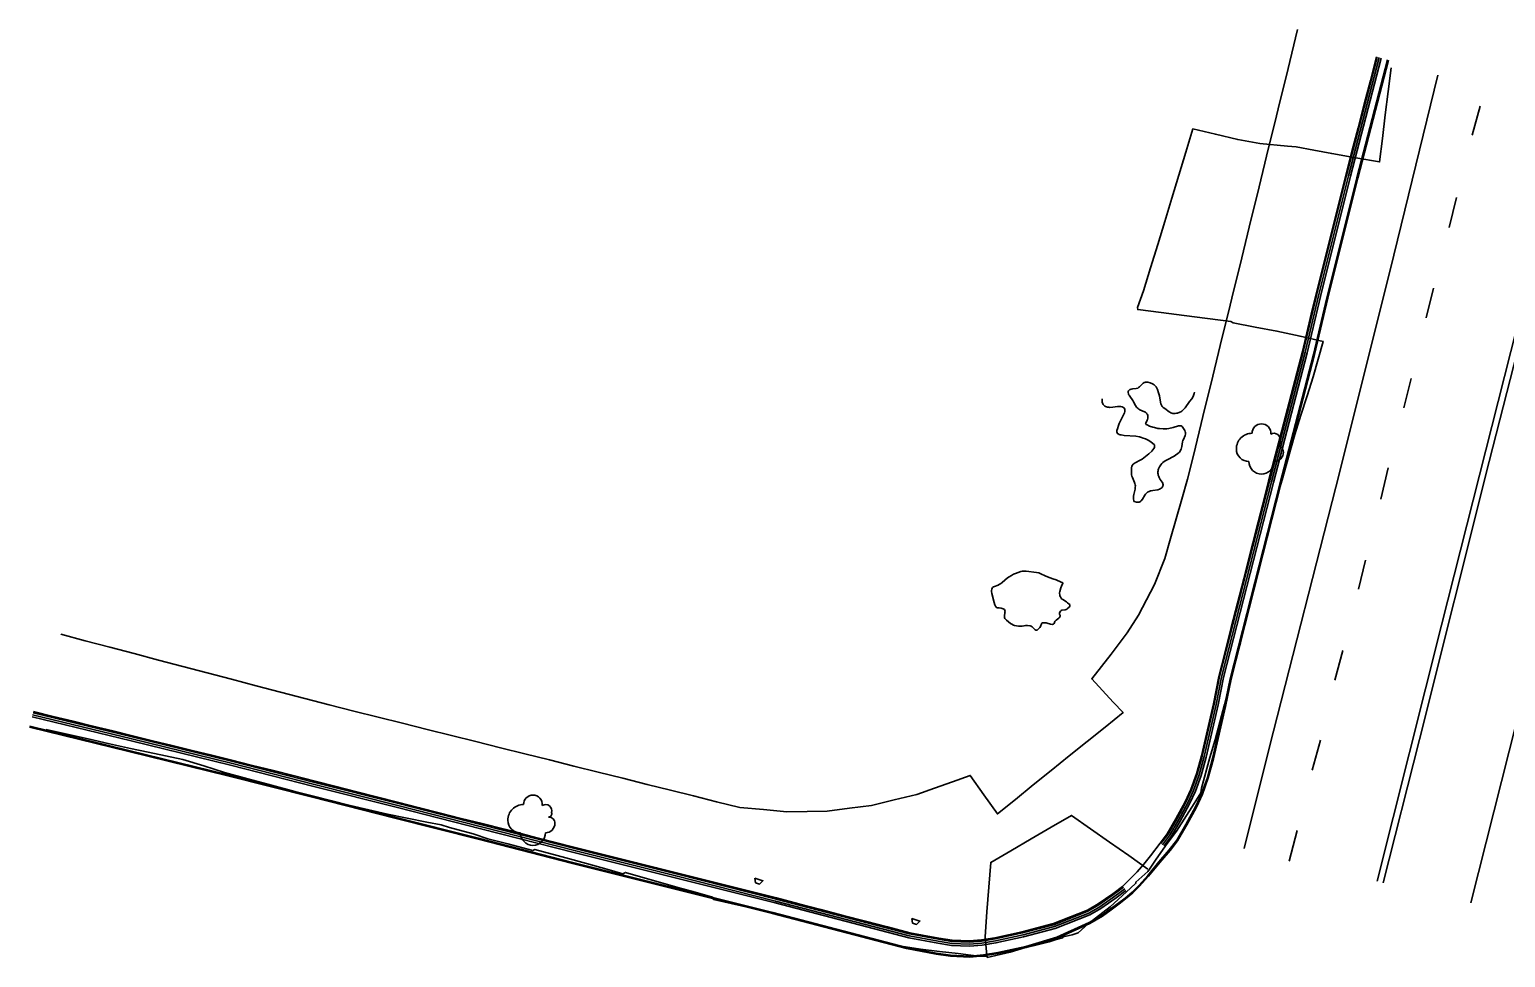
# Model space of a CAD drawing. Header units: metres. Extents: x 585772 to 587013, y 4140825 to 4141582.
# Drawn here: x 586915.7 to 586973.5, y 4141257.1 to 4141293.5 of the extents above; entities that cross this region are included whole.
import ezdxf

# ---------------------------------------------------------------- set-up
doc = ezdxf.new("R2010")
doc.units = ezdxf.units.M
doc.header["$MEASUREMENT"] = 0
for name, color, linetype, lineweight in [('BACK_OF_CURB', 5, 'Continuous', 30), ('BOTTOM_OF_CURB', 3, 'Continuous', 30), ('FOOT_PATH', 2, 'Continuous', 30), ('GUTTER', 30, 'Continuous', 30), ('PAINT_STRIPE', 4, 'Continuous', 30), ('SHRUB', 14, 'Continuous', 30), ('SIGN_BOARD', 2, 'Continuous', 30), ('TOP_OF_CURB', 1, 'Continuous', 30)]:
    doc.layers.add(name, color=color, linetype=linetype, lineweight=lineweight)
for name, color, linetype, lineweight, true_color in [('FENCE', 201, 'Continuous', 30, 0xe39cff), ('PAVED_ROAD', 140, 'Continuous', 30, 0x38a9ff), ('SHRUBLINE', 71, 'Continuous', 30, 0xc6ff6b)]:
    doc.layers.add(name, color=color, linetype=linetype, lineweight=lineweight, true_color=true_color)

# ---------------------------------------------------------------- blocks, each defined once
blk = doc.blocks.new('SYM231')
at = {"layer": 'SHRUB'}
for centre, radius, start, end in [((-3.391965, -0.296476), 6.151558, 89.999957, 180.000043), ((0.298974, 5.855085), 3.690935, 89.999957, 180.000043), ((0.29898, 5.855085), 3.690935, 354.734283, 90.000043), ((5.220229, 3.394459), 2.460623, 342.885514, 120.419776), ((6.45054, 2.164144), 1.230312, 269.999957, 24.295265), ((6.450541, -1.526791), 2.460623, 359.999957, 90.000043), ((-4.622277, -0.296484), 4.921246, 179.999957, 270.000043), ((0.298973, -5.217734), 4.921246, 179.999957, 270.000043), ((0.298981, -5.217734), 4.921246, 269.999957, 0.000043), ((5.22023, -1.526796), 3.690935, 269.999957, 0.000043)]:
    blk.add_arc(centre, radius, start, end, dxfattribs=at)
blk = doc.blocks.new('SYM006')
at = {"layer": 'SHRUB', "xscale": 0.5, "yscale": 0.5, "zscale": 0.5}
blk.add_blockref('SYM231', (0, 0), dxfattribs=at)
blk = doc.blocks.new('SYM207')
at = {"layer": 'SIGN_BOARD'}
blk.add_3dface([(-1.322683, 1.213682), (-1.067804, -0.602562), (0.487143, -1.125157), (1.787212, 0.168493)], dxfattribs=at)
blk = doc.blocks.new('SYM008')
at = {"layer": 'SIGN_BOARD', "xscale": 0.5, "yscale": 0.5, "zscale": 0.5}
blk.add_blockref('SYM207', (0, 0), dxfattribs=at)

msp = doc.modelspace()

# ---------------------------------------------------------------- linework, layer by layer
at = {"layer": 'BACK_OF_CURB'}
for points in [[(586968.521894, 4141292.416542, -21.087), (586967.312217, 4141287.785448, -21.117), (586966.136547, 4141283.073576, -21.151), (586965.617545, 4141280.8628, -21.179), (586964.291345, 4141275.783955, -21.153), (586962.341229, 4141268.134715, -21.111), (586962.125172, 4141267.057987, -21.101), (586961.656247, 4141265.019041, -21.084), (586961.461299, 4141264.308554, -21.084), (586961.239931, 4141263.699522, -21.087), (586961.019076, 4141263.216186, -21.091), (586960.655935, 4141262.545473, -21.123), (586960.309586, 4141261.949487, -21.157), (586960.033681, 4141261.590651, -21.18)], [(586915.824414, 4141266.714876, -21.187), (586919.713568, 4141265.765534, -21.205), (586923.603437, 4141264.816018, -21.261), (586926.875391, 4141263.98531, -21.241), (586930.146631, 4141263.154784, -21.288), (586933.417969, 4141262.324232, -21.289), (586937.119943, 4141261.379358, -21.326), (586941.037001, 4141260.396569, -21.336), (586944.955149, 4141259.413507, -21.301), (586950.186093, 4141258.045468, -21.226), (586951.32211, 4141257.835163, -21.204), (586951.846987, 4141257.752251, -21.177), (586952.533116, 4141257.724793, -21.167), (586953.011286, 4141257.765798, -21.163), (586953.537055, 4141257.848851, -21.154), (586954.615807, 4141258.087123, -21.159), (586955.845144, 4141258.40857, -21.112), (586957.179581, 4141258.937021, -21.121), (586957.601245, 4141259.181967, -21.14), (586958.185782, 4141259.585755, -21.144), (586958.570661, 4141259.877863, -21.184489), (586958.571791, 4141259.879558, -21.143027)]]:
    msp.add_polyline3d(points, dxfattribs=at)
at = {"layer": 'BOTTOM_OF_CURB'}
for points in [[(586968.6767, 4141292.376106, -21.219), (586967.467245, 4141287.745861, -21.255), (586966.292058, 4141283.035923, -21.287), (586965.772856, 4141280.824299, -21.257), (586964.446271, 4141275.74398, -21.277), (586962.49729, 4141268.099189, -21.252), (586962.281603, 4141267.02431, -21.227), (586961.811428, 4141264.979924, -21.233), (586961.613884, 4141264.259978, -21.212), (586961.388119, 4141263.638848, -21.212), (586961.162354, 4141263.144767, -21.215), (586960.795486, 4141262.46717, -21.226), (586960.442728, 4141261.860156, -21.231), (586960.160522, 4141261.493125, -21.235)], [(586915.786472, 4141266.559439, -21.287), (586919.675626, 4141265.610098, -21.305), (586923.564779, 4141264.660757, -21.361), (586926.836019, 4141263.83023, -21.341), (586930.107258, 4141262.999704, -21.388), (586933.378498, 4141262.169177, -21.389), (586937.080689, 4141261.224247, -21.426), (586940.998063, 4141260.241379, -21.436), (586944.915437, 4141259.258511, -21.401), (586950.151243, 4141257.889201, -21.326), (586951.29506, 4141257.677452, -21.304), (586951.831252, 4141257.592752, -21.277), (586952.536767, 4141257.564519, -21.267), (586953.030628, 4141257.606869, -21.263), (586953.56682, 4141257.691569, -21.254), (586954.653313, 4141257.931551, -21.259), (586955.89502, 4141258.256233, -21.212), (586957.24961, 4141258.792663, -21.221), (586957.687029, 4141259.046762, -21.24), (586958.279662, 4141259.456143, -21.244), (586958.669363, 4141259.75191, -21.243048)]]:
    msp.add_polyline3d(points, dxfattribs=at)
at = {"layer": 'FENCE'}
for points in [[(586969.058531, 4141291.990637, -21.199), (586968.94703, 4141291.070372, -21.199921), (586968.835529, 4141290.150107, -21.204796), (586968.724028, 4141289.229841, -21.214), (586968.612527, 4141288.309576, -21.221), (586967.674602, 4141288.47233, -21.185), (586966.736677, 4141288.635084, -21.141742), (586966.036236, 4141288.768777, -21.112749), (586965.335796, 4141288.902471, -21.085), (586965.003433, 4141288.928115, -21.073751), (586963.920515, 4141289.024928, -21.036776), (586963.050725, 4141289.181384, -21.011929), (586962.172871, 4141289.391144, -20.9885), (586961.295016, 4141289.600905, -20.973237), (586961.018194, 4141288.694432, -20.958), (586960.741373, 4141287.787959, -20.937), (586960.464551, 4141286.881486, -20.68), (586960.187729, 4141285.975012, -20.646), (586959.910908, 4141285.068539, -20.703), (586959.634086, 4141284.162066, -20.738599), (586959.357264, 4141283.255593, -20.772623), (586959.122907, 4141282.59437, -20.794), (586959.130806, 4141282.520608, -20.796), (586960.042035, 4141282.403861, -20.873725), (586960.953263, 4141282.287114, -20.950756), (586961.864491, 4141282.170367, -21.024064), (586962.77572, 4141282.053621, -21.093695), (586962.867507, 4141281.996512, -21.099151), (586963.726928, 4141281.835157, -21.1315), (586964.58635, 4141281.673803, -21.166031), (586965.493849, 4141281.471595, -21.206819), (586966.401348, 4141281.269388, -21.252), (586966.205748, 4141280.579207, -21.28), (586966.010148, 4141279.889026, -21.28), (586965.769944, 4141279.135506, -21.284), (586965.529739, 4141278.381986, -21.23), (586965.289535, 4141277.628465, -21.212721), (586965.050695, 4141276.785542, -21.197682), (586964.811854, 4141275.942618, -21.184329), (586964.573013, 4141275.099694, -21.174812), (586964.371383, 4141274.282291, -21.166328), (586964.100751, 4141273.24876, -21.16), (586963.887395, 4141272.433406, -21.154), (586963.674038, 4141271.618052, -21.1475), (586963.460682, 4141270.802699, -21.144), (586963.469342, 4141270.724021, -21.144), (586963.15398, 4141269.462723, -21.144391), (586962.94157, 4141268.65406, -21.140739), (586962.737266, 4141267.848995, -21.133), (586962.532962, 4141267.04393, -21.126), (586962.345895, 4141266.346397, -21.121), (586962.158828, 4141265.648863, -21.12), (586961.961819, 4141264.96799, -21.119), (586961.628151, 4141263.759949, -21.124), (586961.599467, 4141263.580413, -21.124), (586961.335509, 4141263.160115, -21.125), (586960.642875, 4141262.073819, -21.127891), (586960.28282, 4141261.596396, -21.132), (586959.858386, 4141260.98087, -21.141), (586959.588399, 4141260.585179, -21.148), (586959.524111, 4141260.486947, -21.15), (586959.05029, 4141260.075112, -21.158), (586959.058307, 4141260.035025, -21.157), (586958.844641, 4141259.834894, -21.156), (586958.054953, 4141259.112986, -21.157), (586957.184293, 4141258.443813, -21.162), (586956.791887, 4141258.087045, -21.168), (586956.553714, 4141258.009628, -21.173), (586956.20516, 4141257.927855, -21.182), (586956.18087, 4141257.894737, -21.181), (586955.934958, 4141257.822481, -21.184), (586955.652826, 4141257.741622, -21.187049), (586955.031751, 4141257.58565, -21.198), (586954.731144, 4141257.508387, -21.203), (586954.125406, 4141257.329816, -21.219252), (586953.229448, 4141257.122736, -21.246), (586953.221925, 4141257.178434, -21.243377), (586952.887152, 4141257.180152, -21.23774), (586952.09471, 4141257.279303, -21.23251), (586951.352326, 4141257.363179, -21.230752), (586950.609942, 4141257.447055, -21.229575), (586949.681539, 4141257.590063, -21.232), (586949.531069, 4141257.638235, -21.234), (586948.285949, 4141257.963836, -21.246413), (586947.357028, 4141258.205233, -21.251603), (586946.428108, 4141258.446629, -21.257983), (586945.499188, 4141258.688026, -21.267434), (586944.570267, 4141258.929422, -21.277453), (586943.878918, 4141259.084755, -21.28725), (586943.187569, 4141259.240088, -21.3), (586942.496219, 4141259.395421, -21.309), (586942.455592, 4141259.491763, -21.31), (586941.778777, 4141259.677591, -21.3125), (586941.101963, 4141259.863419, -21.318), (586940.417, 4141260.061933, -21.32025), (586939.732036, 4141260.260446, -21.3215), (586939.047073, 4141260.458959, -21.326), (586938.94873, 4141260.403422, -21.327), (586938.318634, 4141260.585569, -21.326881), (586937.515704, 4141260.805373, -21.331), (586936.712773, 4141261.025178, -21.334097), (586935.499605, 4141261.360494, -21.334), (586935.42136, 4141261.312322, -21.335), (586935.221469, 4141261.369326, -21.336), (586934.438082, 4141261.572171, -21.397), (586933.654695, 4141261.775017, -21.374), (586933.07489, 4141261.96469, -21.354482), (586932.147991, 4141262.217589, -21.325552), (586931.820342, 4141262.316565, -21.319917), (586931.25824, 4141262.430501, -21.312262), (586930.491405, 4141262.582541, -21.307), (586929.72457, 4141262.734581, -21.302), (586928.992604, 4141262.909988, -21.297), (586928.260639, 4141263.085394, -21.292249), (586927.536912, 4141263.267053, -21.292), (586926.813184, 4141263.448712, -21.288), (586926.089457, 4141263.63037, -21.282127), (586925.169047, 4141263.877448, -21.2775), (586924.248637, 4141264.124527, -21.27775), (586923.328226, 4141264.371605, -21.275595), (586922.513899, 4141264.630101, -21.274369), (586921.699571, 4141264.888597, -21.277345), (586921.015048, 4141265.031519, -21.27978), (586920.330525, 4141265.174441, -21.28), (586919.646001, 4141265.317362, -21.353), (586918.817685, 4141265.503673, -21.286), (586917.989368, 4141265.689983, -21.272183), (586917.161051, 4141265.876293, -21.259419), (586916.332734, 4141266.062603, -21.25)], [(586953.207898, 4141257.193216, -21.21), (586953.143948, 4141257.935352, -21.194), (586953.217788, 4141258.906496, -21.176724), (586953.291628, 4141259.877641, -21.163096), (586953.365468, 4141260.848786, -21.153631), (586954.155953, 4141261.308656, -21.141497), (586954.946438, 4141261.768526, -21.125536), (586955.736922, 4141262.228396, -21.106), (586956.527407, 4141262.688267, -21.1), (586957.277433, 4141262.163632, -21.121), (586958.027459, 4141261.638998, -21.162), (586958.777485, 4141261.114363, -21.215242), (586959.527511, 4141260.589729, -21.267)]]:
    msp.add_polyline3d(points, dxfattribs=at)
at = {"layer": 'FOOT_PATH'}
for points in [[(586965.395956, 4141293.497185, -21.075), (586965.168995, 4141292.56945, -21.074), (586964.942035, 4141291.641716, -21.074), (586964.715075, 4141290.713981, -21.074), (586964.488114, 4141289.786247, -21.074), (586964.261154, 4141288.858512, -21.074), (586964.034193, 4141287.930778, -21.075), (586963.807233, 4141287.003043, -21.074), (586963.580273, 4141286.075309, -21.073922), (586963.353312, 4141285.147574, -21.078328), (586963.126352, 4141284.21984, -21.08725), (586962.899391, 4141283.292105, -21.097539), (586962.672431, 4141282.364371, -21.10717), (586962.445471, 4141281.436636, -21.113273), (586962.21851, 4141280.508902, -21.11625), (586961.99155, 4141279.581167, -21.11575), (586961.764589, 4141278.653433, -21.11825), (586961.537629, 4141277.725698, -21.116), (586961.310669, 4141276.797964, -21.11225), (586961.083708, 4141275.870229, -21.113), (586960.862208, 4141275.093491, -21.1115), (586960.640708, 4141274.316752, -21.1065), (586960.419209, 4141273.540014, -21.102), (586960.197709, 4141272.763275, -21.099), (586959.784918, 4141271.746743, -21.092983), (586959.474444, 4141271.143176, -21.086), (586959.163969, 4141270.53961, -21.076852), (586958.712369, 4141269.847803, -21.069386), (586958.09142, 4141269.014811, -21.063609), (586957.329345, 4141268.040634, -21.059991), (586958.165353, 4141267.13267, -21.059514), (586958.551903, 4141266.723674, -21.059711), (586957.848546, 4141266.156034, -21.068532), (586957.14519, 4141265.588395, -21.077), (586956.441833, 4141265.020755, -21.084), (586955.738477, 4141264.453116, -21.095), (586955.035121, 4141263.885476, -21.105), (586954.331764, 4141263.317836, -21.115513), (586953.628408, 4141262.750197, -21.123054), (586953.097426, 4141263.503772, -21.126), (586952.566443, 4141264.257347, -21.130949), (586951.866699, 4141264.010273, -21.134942), (586951.166955, 4141263.7632, -21.142), (586950.467211, 4141263.516126, -21.151), (586949.581211, 4141263.299936, -21.165), (586948.695211, 4141263.083746, -21.181), (586947.827734, 4141262.969475, -21.194), (586946.960257, 4141262.855203, -21.205229), (586946.169958, 4141262.842849, -21.21425), (586945.379658, 4141262.830496, -21.224741), (586944.453526, 4141262.916972, -21.2355), (586943.527394, 4141263.003447, -21.245735), (586942.620556, 4141263.229288, -21.255453), (586941.713719, 4141263.455129, -21.262141), (586940.806881, 4141263.68097, -21.268271), (586939.900043, 4141263.906811, -21.271285), (586938.941141, 4141264.146283, -21.2695), (586937.982238, 4141264.385754, -21.272), (586937.023335, 4141264.625226, -21.273859), (586936.064432, 4141264.864698, -21.271578), (586935.105529, 4141265.104169, -21.265), (586934.146626, 4141265.343641, -21.2535), (586933.187723, 4141265.583112, -21.245), (586932.22882, 4141265.822584, -21.24), (586931.269917, 4141266.062056, -21.236), (586930.311014, 4141266.301527, -21.23), (586929.352111, 4141266.540999, -21.225), (586928.393208, 4141266.78047, -21.222), (586927.434306, 4141267.019942, -21.22), (586926.478144, 4141267.271789, -21.219), (586925.521983, 4141267.523636, -21.215), (586924.565822, 4141267.775483, -21.21), (586923.609661, 4141268.02733, -21.204), (586922.653499, 4141268.279177, -21.2), (586921.697338, 4141268.531023, -21.194), (586920.741177, 4141268.78287, -21.18525), (586919.785016, 4141269.034717, -21.179), (586918.828855, 4141269.286564, -21.174), (586917.872693, 4141269.538411, -21.17), (586916.916532, 4141269.790258, -21.165)], [(586915.835394, 4141266.759855, -21.206), (586916.613224, 4141266.569987, -21.207), (586917.391055, 4141266.380119, -21.207), (586918.168886, 4141266.190251, -21.207), (586918.946716, 4141266.000382, -21.208), (586919.724547, 4141265.810514, -21.208), (586920.502563, 4141265.620601, -21.208375), (586921.280578, 4141265.430687, -21.213344), (586922.058593, 4141265.240774, -21.221), (586922.836609, 4141265.050861, -21.231), (586923.614624, 4141264.860947, -21.24), (586924.432664, 4141264.653257, -21.249375), (586925.250705, 4141264.445567, -21.25425), (586926.068745, 4141264.237877, -21.255), (586926.886785, 4141264.030187, -21.25375), (586927.704595, 4141263.822555, -21.253062), (586928.522405, 4141263.614924, -21.256516), (586929.340215, 4141263.407292, -21.263), (586930.158025, 4141263.19966, -21.271), (586930.975866, 4141262.992021, -21.276), (586931.793708, 4141262.784381, -21.282), (586932.611549, 4141262.576741, -21.287), (586933.429391, 4141262.369102, -21.293252), (586934.354868, 4141262.132887, -21.3005), (586935.280346, 4141261.896672, -21.3075), (586936.205824, 4141261.660458, -21.316), (586937.131302, 4141261.424243, -21.320625), (586937.914695, 4141261.22769, -21.322), (586938.698088, 4141261.031137, -21.32125), (586939.481482, 4141260.834584, -21.3215), (586940.264875, 4141260.638031, -21.3235), (586941.048268, 4141260.441477, -21.321221), (586941.831942, 4141260.244854, -21.31589), (586942.615617, 4141260.04823, -21.3068), (586943.399291, 4141259.851606, -21.297), (586944.182966, 4141259.654983, -21.284), (586944.96664, 4141259.458359, -21.273972), (586945.83823, 4141259.230414, -21.2585), (586946.709819, 4141259.002469, -21.245655), (586947.581409, 4141258.774523, -21.235622), (586948.452999, 4141258.546578, -21.2285), (586949.324589, 4141258.318633, -21.227813), (586950.196178, 4141258.090688, -21.225753), (586951.329937, 4141257.880801, -21.187761), (586951.85154, 4141257.798406, -21.170801), (586952.53206, 4141257.771173, -21.154556), (586953.005689, 4141257.811788, -21.157254), (586953.528442, 4141257.894365, -21.13986), (586954.604954, 4141258.132142, -21.137858), (586955.830711, 4141258.452653, -21.096538), (586956.495014, 4141258.715724, -21.113), (586957.159317, 4141258.978794, -21.112), (586957.576421, 4141259.221092, -21.115), (586958.158615, 4141259.623262, -21.168), (586958.536457, 4141259.910029, -21.205474), (586958.576471, 4141259.943538, -21.208387), (586958.65361, 4141260.021202, -21.213882), (586958.730718, 4141260.104249, -21.215322), (586959.110562, 4141260.482938, -21.211182), (586959.368619, 4141260.777986, -21.204176), (586959.631284, 4141261.105305, -21.195898), (586960.00893, 4141261.609682, -21.177511), (586960.283605, 4141261.966919, -21.160975), (586960.628704, 4141262.560753, -21.140711), (586960.991117, 4141263.230123, -21.122562), (586961.211014, 4141263.711361, -21.110607), (586961.431524, 4141264.318033, -21.101088), (586961.625966, 4141265.026674, -21.094813), (586961.782193, 4141265.705969, -21.092343), (586961.938419, 4141266.385263, -21.093265), (586962.094646, 4141267.064558, -21.09747), (586962.310776, 4141268.141647, -21.109112), (586962.554568, 4141269.097911, -21.12), (586962.79836, 4141270.054174, -21.126), (586963.042152, 4141271.010438, -21.128), (586963.285945, 4141271.966701, -21.126), (586963.529737, 4141272.922965, -21.128), (586963.773529, 4141273.879229, -21.134), (586964.017321, 4141274.835492, -21.143), (586964.261113, 4141275.791756, -21.151), (586964.482134, 4141276.638182, -21.158), (586964.703155, 4141277.484608, -21.165422), (586964.924176, 4141278.331035, -21.169688), (586965.145196, 4141279.177461, -21.170563), (586965.366217, 4141280.023887, -21.1725), (586965.587238, 4141280.870313, -21.171357), (586965.760226, 4141281.607183, -21.166547), (586965.933214, 4141282.344053, -21.158096), (586966.106202, 4141283.080923, -21.149), (586966.341354, 4141284.023373, -21.13775), (586966.576507, 4141284.965823, -21.13), (586966.81166, 4141285.908273, -21.1255), (586967.046813, 4141286.850723, -21.12025), (586967.281965, 4141287.793173, -21.118), (586967.523909, 4141288.719425, -21.119), (586967.765853, 4141289.645677, -21.12), (586968.007797, 4141290.571929, -21.121), (586968.249741, 4141291.498181, -21.122), (586968.491686, 4141292.424433, -21.123)]]:
    msp.add_polyline3d(points, dxfattribs=at)
at = {"layer": 'GUTTER'}
msp.add_polyline3d([(586915.694957, 4141266.18453, -21.325), (586919.584111, 4141265.235189, -21.344253), (586923.471536, 4141264.28627, -21.363985), (586926.741052, 4141263.456181, -21.379509), (586930.012292, 4141262.625654, -21.399057), (586933.283294, 4141261.795188, -21.423), (586936.986011, 4141260.850124, -21.446), (586940.904148, 4141259.867064, -21.43), (586944.819655, 4141258.884664, -21.393), (586950.067186, 4141257.512288, -21.300674), (586951.229817, 4141257.297056, -21.282526), (586951.7933, 4141257.208045, -21.275038), (586952.545572, 4141257.177941, -21.264911), (586953.07728, 4141257.223536, -21.258296), (586953.63861, 4141257.312207, -21.255), (586954.743777, 4141257.556314, -21.247912), (586955.964215, 4141257.920554, -21.240932), (586957.231139, 4141258.490651, -21.23391), (586957.728744, 4141258.775123, -21.234), (586958.064594, 4141259.023213, -21.235), (586958.382507, 4141259.258297, -21.235), (586958.63131, 4141259.447287, -21.234), (586958.907756, 4141259.686981, -21.233), (586959.171697, 4141259.946595, -21.229), (586959.526471, 4141260.34186, -21.226), (586959.961874, 4141260.86619, -21.224), (586960.364627, 4141261.336191, -21.223), (586960.656973, 4141261.71641, -21.223), (586961.020043, 4141262.341168, -21.22), (586961.392908, 4141263.029842, -21.213), (586961.626574, 4141263.541214, -21.212), (586961.859415, 4141264.181811, -21.215), (586962.061136, 4141264.916981, -21.220859), (586962.533325, 4141266.97012, -21.227948), (586962.748414, 4141268.042022, -21.228799), (586964.69557, 4141275.679653, -21.25269), (586966.022774, 4141280.762344, -21.27), (586966.542296, 4141282.975334, -21.281), (586967.716707, 4141287.682161, -21.249), (586968.925805, 4141292.311038, -21.204)], dxfattribs=at)
at = {"layer": 'PAINT_STRIPE', "extrusion": (-0.000668995, -0.002441, 0.999997), "elevation": -10522.512115, "flags": 128}
msp.add_lwpolyline([(586972.409753, 4141277.148743), (586972.096445, 4141276.005583)], dxfattribs=at)
at = {"layer": 'PAINT_STRIPE', "extrusion": (-0.000585682, -0.00241, 0.999997), "elevation": -10345.130252, "flags": 128}
msp.add_lwpolyline([(586971.516737, 4141274.010253), (586971.231074, 4141272.834826)], dxfattribs=at)
at = {"layer": 'PAINT_STRIPE', "extrusion": (-0.001408, -0.005706, 0.999983), "elevation": -24476.362808, "flags": 128}
msp.add_lwpolyline([(586970.108163, 4141211.107115), (586969.822779, 4141209.950688)], dxfattribs=at)
at = {"layer": 'PAINT_STRIPE', "extrusion": (-0.000617756, -0.002449, 0.999997), "elevation": -10527.294775, "flags": 128}
msp.add_lwpolyline([(586969.725827, 4141266.451635), (586969.435391, 4141265.300079)], dxfattribs=at)
at = {"layer": 'PAINT_STRIPE', "extrusion": (0.000550857, 0.002318, 0.999997), "elevation": 9902.140954, "flags": 128}
msp.add_lwpolyline([(586968.867963, 4141264.491077), (586968.576869, 4141263.266099)], dxfattribs=at)
at = {"layer": 'PAINT_STRIPE', "extrusion": (-0.000803519, -0.003328, 0.999994), "elevation": -14276.696444, "flags": 128}
msp.add_lwpolyline([(586967.844967, 4141248.110979), (586967.570821, 4141246.975389)], dxfattribs=at)
at = {"layer": 'PAINT_STRIPE', "extrusion": (0.000899657, 0.003207, 0.999994), "elevation": 13787.202992, "flags": 128}
msp.add_lwpolyline([(586966.957047, 4141246.235136), (586966.632642, 4141245.078803)], dxfattribs=at)
at = {"layer": 'PAINT_STRIPE', "extrusion": (0.000213239, 0.000789866, 1), "elevation": 3375.074545, "flags": 128}
msp.add_lwpolyline([(586966.279098, 4141264.268684), (586965.960526, 4141263.088651)], dxfattribs=at)
at = {"layer": 'PAINT_STRIPE', "extrusion": (0.002654, 0.010153, 0.999945), "elevation": 43581.819273, "flags": 128}
msp.add_lwpolyline([(586963.055102, 4141031.854516), (586963.368442, 4141033.053048)], dxfattribs=at)
at = {"layer": 'PAINT_STRIPE'}
for points in [[(586970.890127, 4141291.703327, -21.167), (586969.166654, 4141284.653094, -21.201), (586967.046869, 4141276.175284, -21.216), (586964.300542, 4141265.385305, -21.173), (586963.297312, 4141261.393929, -21.133)], [(586976.083544, 4141290.166658, -21.134), (586974.754007, 4141284.797165, -21.148), (586971.039942, 4141270.153431, -21.136), (586968.517297, 4141260.120084, -21.049)], [(586968.746353, 4141260.043698, -21.051), (586970.170425, 4141265.667537, -21.069819), (586972.910395, 4141276.57015, -21.104), (586974.966983, 4141284.630862, -21.126684), (586976.382744, 4141290.294458, -21.141)], [(586972.183718, 4141259.269438, -21.127), (586975.504049, 4141272.390817, -21.257), (586976.988151, 4141278.459442, -21.253), (586978.832822, 4141285.71676, -21.250736), (586979.779724, 4141289.133985, -21.252)]]:
    msp.add_polyline3d(points, dxfattribs=at)
at = {"layer": 'PAVED_ROAD'}
msp.add_polyline3d([(586915.685629, 4141266.146316, -21.325), (586919.574782, 4141265.196974, -21.344253), (586923.462032, 4141264.248098, -21.363985), (586926.731372, 4141263.418053, -21.379509), (586930.002612, 4141262.587527, -21.399057), (586933.27359, 4141261.757067, -21.423), (586936.976361, 4141260.811989, -21.446), (586940.894575, 4141259.82891, -21.43), (586944.809892, 4141258.846558, -21.393), (586950.058617, 4141257.473869, -21.300674), (586951.223166, 4141257.258282, -21.282526), (586951.789431, 4141257.168832, -21.275038), (586952.54647, 4141257.138537, -21.264911), (586953.082036, 4141257.184463, -21.258296), (586953.645928, 4141257.273538, -21.255), (586954.753657, 4141257.518211, -21.247912), (586955.977971, 4141257.883608, -21.240932), (586957.249013, 4141258.455558, -21.23391), (586957.750265, 4141258.742115, -21.234), (586958.087974, 4141258.991578, -21.235), (586958.406099, 4141259.226819, -21.235), (586958.656117, 4141259.416732, -21.234), (586958.93446, 4141259.65807, -21.233), (586959.200154, 4141259.919409, -21.229), (586959.55625, 4141260.316147, -21.226), (586959.991943, 4141260.840826, -21.224), (586960.395176, 4141261.311386, -21.223), (586960.689707, 4141261.694448, -21.223), (586961.054352, 4141262.321917, -21.22), (586961.428134, 4141263.012283, -21.213), (586961.663007, 4141263.526297, -21.212), (586961.896928, 4141264.169868, -21.215), (586962.099288, 4141264.907364, -21.220859), (586962.571784, 4141266.961841, -21.227948), (586962.786782, 4141268.033288, -21.228799), (586964.733659, 4141275.669825, -21.25269), (586966.060958, 4141280.752878, -21.27), (586966.580529, 4141282.966077, -21.281), (586967.754821, 4141287.672428, -21.249), (586968.963864, 4141292.301096, -21.204)], dxfattribs=at)
at = {"layer": 'SHRUBLINE'}
for points in [[(586961.351255, 4141279.275932, -21.095), (586961.344027, 4141279.22758, -21.095), (586961.333452, 4141279.184335, -21.096), (586961.320068, 4141279.145628, -21.095), (586961.287016, 4141279.079546, -21.094), (586961.249163, 4141279.024775, -21.091), (586961.158857, 4141278.909747, -21.086), (586960.987217, 4141278.668313, -21.075), (586960.916719, 4141278.586991, -21.07), (586960.854592, 4141278.536047, -21.066), (586960.817432, 4141278.513704, -21.063), (586960.774659, 4141278.493363, -21.059), (586960.690332, 4141278.464927, -21.051), (586960.644286, 4141278.454873, -21.047), (586960.597344, 4141278.448741, -21.043), (586960.550775, 4141278.447391, -21.038), (586960.505849, 4141278.45168, -21.034), (586960.463655, 4141278.462063, -21.029), (586960.42456, 4141278.477377, -21.025), (586960.388749, 4141278.496052, -21.021), (586960.327732, 4141278.537212, -21.014), (586960.231415, 4141278.613432, -21.003), (586960.130356, 4141278.685139, -20.991), (586960.086986, 4141278.723399, -20.989), (586960.069034, 4141278.744807, -20.987), (586960.054804, 4141278.767771, -20.989), (586960.035601, 4141278.818257, -20.988), (586959.99551, 4141279.045255, -20.985), (586959.976295, 4141279.134747, -20.984), (586959.943328, 4141279.2617, -20.982), (586959.900297, 4141279.389428, -20.98), (586959.875492, 4141279.445354, -20.978), (586959.853222, 4141279.485169, -20.976), (586959.829047, 4141279.519158, -20.972674), (586959.802409, 4141279.548217, -20.965584), (586959.772747, 4141279.573242, -20.954583), (586959.7395, 4141279.595129, -20.946), (586959.70211, 4141279.614776, -20.941), (586959.615593, 4141279.64859, -20.923249), (586959.523401, 4141279.670154, -20.901953), (586959.479284, 4141279.674194, -20.891589), (586959.438677, 4141279.672594, -20.88), (586959.411339, 4141279.667313, -20.876), (586959.386553, 4141279.658833, -20.873), (586959.343249, 4141279.634105, -20.867), (586959.305994, 4141279.602065, -20.862), (586959.20498, 4141279.496785, -20.849), (586959.156931, 4141279.45936, -20.843), (586959.13089, 4141279.445354, -20.839), (586959.074191, 4141279.428172, -20.832), (586958.93347, 4141279.415373, -20.81165), (586958.873673, 4141279.405351, -20.802699), (586958.837825, 4141279.392157, -20.799), (586958.821247, 4141279.38285, -20.797), (586958.79391, 4141279.360551, -20.797048), (586958.773696, 4141279.33432, -20.800201), (586958.759933, 4141279.302152, -20.801), (586958.755202, 4141279.264174, -20.799), (586958.762083, 4141279.220517, -20.799), (586958.770685, 4141279.196599, -20.8), (586958.789314, 4141279.160122, -20.802), (586958.814055, 4141279.121292, -20.805), (586958.938413, 4141278.951392, -20.825), (586958.966916, 4141278.907506, -20.827715), (586959.044199, 4141278.759766, -20.831), (586959.085612, 4141278.694026, -20.835), (586959.111202, 4141278.664348, -20.839), (586959.141642, 4141278.637237, -20.843), (586959.177656, 4141278.612866, -20.848), (586959.218064, 4141278.590764, -20.853), (586959.390564, 4141278.51244, -20.876), (586959.428137, 4141278.492228, -20.881), (586959.477776, 4141278.454925, -20.888), (586959.492407, 4141278.438539, -20.89), (586959.513694, 4141278.403921, -20.893), (586959.525872, 4141278.367809, -20.895), (586959.531059, 4141278.313373, -20.896), (586959.52604, 4141278.262088, -20.896), (586959.516064, 4141278.217065, -20.898674), (586959.502687, 4141278.178218, -20.904648), (586959.486537, 4141278.144665, -20.905382), (586959.445372, 4141278.083079, -20.902), (586959.4366, 4141278.061245, -20.901), (586959.440893, 4141278.038918, -20.902), (586959.464213, 4141278.014678, -20.904), (586959.496159, 4141277.995057, -20.908), (586959.592906, 4141277.952826, -20.92), (586959.721013, 4141277.910595, -20.935), (586959.792161, 4141277.890973, -20.944), (586959.919841, 4141277.862184, -20.962078), (586959.986091, 4141277.851352, -20.972741), (586960.123294, 4141277.839991, -20.991), (586960.194199, 4141277.840732, -20.999), (586960.266609, 4141277.846601, -21.006), (586960.352535, 4141277.86019, -21.017), (586960.52013, 4141277.90089, -21.033), (586960.722241, 4141277.958204, -21.054), (586960.767036, 4141277.966795, -21.06), (586960.814827, 4141277.967215, -21.065), (586960.837618, 4141277.959838, -21.068), (586960.864828, 4141277.938408, -21.071), (586960.929902, 4141277.852248, -21.079), (586960.974266, 4141277.773722, -21.084), (586960.989706, 4141277.733653, -21.087), (586960.997285, 4141277.701226, -21.088), (586961.00016, 4141277.669659, -21.088), (586960.998779, 4141277.638689, -21.089), (586960.985039, 4141277.577496, -21.088), (586960.918902, 4141277.428446, -21.082), (586960.901107, 4141277.383503, -21.081), (586960.886215, 4141277.334301, -21.08), (586960.853958, 4141277.145855, -21.079), (586960.843653, 4141277.098463, -21.078), (586960.829765, 4141277.053275, -21.077), (586960.811278, 4141277.011231, -21.075), (586960.788497, 4141276.972399, -21.073), (586960.762058, 4141276.936629, -21.071), (586960.700742, 4141276.873681, -21.066), (586960.614255, 4141276.809227, -21.057), (586960.557595, 4141276.775275, -21.052), (586960.277866, 4141276.625854, -21.017), (586960.206946, 4141276.58478, -21.009), (586960.115609, 4141276.523153, -20.998), (586960.069874, 4141276.480635, -20.990262), (586960.037132, 4141276.438566, -20.986), (586959.983306, 4141276.353815, -20.976344), (586959.947973, 4141276.281119, -20.971), (586959.93463, 4141276.241125, -20.97), (586959.925608, 4141276.198979, -20.97), (586959.921168, 4141276.155349, -20.97), (586959.921372, 4141276.111009, -20.974), (586959.926286, 4141276.066733, -20.976), (586959.935974, 4141276.023297, -20.978), (586959.950339, 4141275.981323, -20.981), (586959.968639, 4141275.940834, -20.987), (586960.013434, 4141275.863792, -20.994), (586960.083223, 4141275.760329, -21.001), (586960.106991, 4141275.716944, -21.005), (586960.115425, 4141275.695377, -21.006), (586960.122796, 4141275.652181, -21.008), (586960.120856, 4141275.630489, -21.008), (586960.115341, 4141275.608986, -21.008), (586960.095411, 4141275.567807, -21.006), (586960.08191, 4141275.548761, -21.005), (586960.050121, 4141275.515335, -21.00626), (586960.008926, 4141275.486793, -21.004), (586959.984658, 4141275.475588, -21.001), (586959.911408, 4141275.456763, -20.992), (586959.724706, 4141275.431496, -20.963669), (586959.659856, 4141275.419058, -20.956), (586959.624155, 4141275.408805, -20.953), (586959.571986, 4141275.388536, -20.949), (586959.517726, 4141275.357809, -20.944), (586959.465557, 4141275.313337, -20.94), (586959.436763, 4141275.279098, -20.937), (586959.40971, 4141275.24047, -20.935), (586959.318127, 4141275.091023, -20.928), (586959.268655, 4141275.026261, -20.924), (586959.232155, 4141274.993906, -20.921), (586959.212378, 4141274.98192, -20.919), (586959.191372, 4141274.973149, -20.917), (586959.14601, 4141274.965354, -20.913), (586959.077495, 4141274.970483, -20.907), (586958.994258, 4141274.990023, -20.899), (586958.979784, 4141275.00034, -20.897), (586958.970948, 4141275.028278, -20.896), (586958.962044, 4141275.105425, -20.895), (586958.960931, 4141275.155912, -20.891), (586958.964228, 4141275.209802, -20.89), (586958.972964, 4141275.264385, -20.891), (586959.024107, 4141275.476684, -20.896), (586959.035295, 4141275.562092, -20.896), (586959.035811, 4141275.606215, -20.896), (586959.031698, 4141275.651086, -20.895), (586959.022022, 4141275.696554, -20.894), (586959.006348, 4141275.742526, -20.893), (586958.919756, 4141275.934633, -20.884), (586958.902402, 4141275.985647, -20.882), (586958.89038, 4141276.038013, -20.88), (586958.883287, 4141276.090826, -20.879), (586958.8803, 4141276.193316, -20.878), (586958.889489, 4141276.313509, -20.877), (586958.904586, 4141276.387016, -20.877), (586958.92313, 4141276.426724, -20.878), (586958.936126, 4141276.44464, -20.879), (586958.952132, 4141276.461643, -20.88), (586958.984432, 4141276.487567, -20.882), (586959.023764, 4141276.512523, -20.884), (586959.231147, 4141276.622892, -20.892894), (586959.29688, 4141276.662159, -20.894963), (586959.365636, 4141276.707729, -20.899), (586959.438677, 4141276.761493, -20.906), (586959.562866, 4141276.864889, -20.916), (586959.678024, 4141276.975513, -20.926), (586959.724958, 4141277.027727, -20.93), (586959.763196, 4141277.078661, -20.933), (586959.780518, 4141277.110225, -20.934), (586959.790481, 4141277.140507, -20.934), (586959.792379, 4141277.170049, -20.933), (586959.785508, 4141277.19939, -20.932), (586959.769162, 4141277.229073, -20.929), (586959.725793, 4141277.27522, -20.923), (586959.639531, 4141277.33806, -20.912), (586959.535683, 4141277.397608, -20.899), (586959.430612, 4141277.448593, -20.886), (586959.348016, 4141277.482944, -20.876), (586959.272855, 4141277.508597, -20.867), (586959.200969, 4141277.527443, -20.859), (586959.050919, 4141277.552108, -20.841), (586958.597092, 4141277.589418, -20.79), (586958.484686, 4141277.604565, -20.777), (586958.436382, 4141277.614856, -20.772), (586958.395696, 4141277.627428, -20.767), (586958.363945, 4141277.642599, -20.763), (586958.340657, 4141277.660545, -20.76), (586958.31959, 4141277.692978, -20.757), (586958.312409, 4141277.732449, -20.755), (586958.316019, 4141277.779436, -20.754), (586958.331666, 4141277.850355, -20.754), (586958.374245, 4141277.977115, -20.755), (586958.404245, 4141278.049595, -20.756), (586958.44005, 4141278.127626, -20.758), (586958.558044, 4141278.365158, -20.765), (586958.604251, 4141278.473386, -20.767), (586958.618808, 4141278.520255, -20.767), (586958.626524, 4141278.567018, -20.767), (586958.624981, 4141278.605713, -20.766), (586958.615448, 4141278.637237, -20.764), (586958.608082, 4141278.65059, -20.763), (586958.588945, 4141278.673038, -20.76), (586958.551606, 4141278.697745, -20.755), (586958.522597, 4141278.70943, -20.752), (586958.455842, 4141278.722789, -20.744), (586958.418097, 4141278.724837, -20.74), (586958.33387, 4141278.720604, -20.731), (586958.159295, 4141278.69611, -20.712), (586958.040868, 4141278.686988, -20.699), (586957.994243, 4141278.688996, -20.694), (586957.95012, 4141278.694981, -20.689), (586957.908984, 4141278.704888, -20.684), (586957.871319, 4141278.718661, -20.68), (586957.837612, 4141278.736244, -20.675), (586957.808348, 4141278.757581, -20.672), (586957.773487, 4141278.797384, -20.667), (586957.760057, 4141278.822, -20.665), (586957.740883, 4141278.883855, -20.661), (586957.735013, 4141278.92237, -20.659), (586957.730393, 4141279.017765, -20.656)], [(586955.333635, 4141272.163272, -20.63), (586955.502601, 4141272.076447, -20.647), (586955.589196, 4141272.04264, -20.656), (586955.804407, 4141271.970073, -20.678), (586955.927263, 4141271.922577, -20.691), (586956.133823, 4141271.839026, -20.712), (586956.167124, 4141271.821426, -20.715), (586956.187681, 4141271.803682, -20.717), (586956.192645, 4141271.790503, -20.718), (586956.190381, 4141271.776506, -20.718), (586956.15312, 4141271.711479, -20.714), (586956.140524, 4141271.683105, -20.713), (586956.118835, 4141271.617543, -20.711), (586956.076989, 4141271.467527, -20.708261), (586956.068548, 4141271.412988, -20.709), (586956.067869, 4141271.38416, -20.71), (586956.073717, 4141271.331702, -20.717), (586956.080061, 4141271.304948, -20.718), (586956.099653, 4141271.253014, -20.720342), (586956.112929, 4141271.228881, -20.72285), (586956.146438, 4141271.186749, -20.727756), (586956.18767, 4141271.152579, -20.732014), (586956.333236, 4141271.061566, -20.741639), (586956.379545, 4141271.029067, -20.743), (586956.447562, 4141270.973571, -20.743), (586956.462634, 4141270.953114, -20.744), (586956.470474, 4141270.93519, -20.743023), (586956.473006, 4141270.9152, -20.740072), (586956.466591, 4141270.894061, -20.739), (586956.434985, 4141270.855533, -20.739118), (586956.373912, 4141270.798373, -20.743), (586956.345403, 4141270.776441, -20.746), (586956.327462, 4141270.767172, -20.748), (586956.283985, 4141270.75451, -20.75), (586956.149752, 4141270.73702, -20.757), (586956.123102, 4141270.724691, -20.756), (586956.099454, 4141270.702332, -20.754), (586956.072651, 4141270.653079, -20.756), (586956.063964, 4141270.617265, -20.757), (586956.065193, 4141270.585056, -20.761), (586956.084745, 4141270.533875, -20.773), (586956.090141, 4141270.510542, -20.777), (586956.089064, 4141270.498521, -20.78), (586956.0794, 4141270.473889, -20.782), (586956.061783, 4141270.449365, -20.783), (586956.038684, 4141270.426023, -20.783), (586955.930834, 4141270.346507, -20.776), (586955.904549, 4141270.321453, -20.776), (586955.88431, 4141270.290793, -20.778), (586955.848807, 4141270.211841, -20.786), (586955.830352, 4141270.191825, -20.786), (586955.809498, 4141270.181584, -20.784), (586955.768902, 4141270.177748, -20.777), (586955.704825, 4141270.189984, -20.763), (586955.583244, 4141270.229324, -20.741), (586955.542914, 4141270.239028, -20.736), (586955.43301, 4141270.24334, -20.726), (586955.385521, 4141270.23466, -20.722), (586955.369491, 4141270.223377, -20.723), (586955.357658, 4141270.20634, -20.725), (586955.314366, 4141270.092176, -20.72), (586955.288582, 4141270.051172, -20.718), (586955.25621, 4141270.01859, -20.716), (586955.202121, 4141269.971758, -20.717), (586955.182613, 4141269.957065, -20.716), (586955.16195, 4141269.947922, -20.716), (586955.139292, 4141269.947626, -20.715), (586955.112167, 4141269.96045, -20.715), (586955.080597, 4141269.987373, -20.714139), (586954.985147, 4141270.088035, -20.7048), (586954.95135, 4141270.110874, -20.703), (586954.911555, 4141270.123469, -20.704), (586954.810102, 4141270.133546, -20.707), (586954.728781, 4141270.13408, -20.711), (586954.673057, 4141270.12914, -20.713), (586954.598161, 4141270.109996, -20.717), (586954.557754, 4141270.10368, -20.718), (586954.461061, 4141270.10545, -20.722), (586954.382868, 4141270.117579, -20.724), (586954.300936, 4141270.138934, -20.726), (586954.261624, 4141270.152826, -20.727), (586954.197363, 4141270.183415, -20.727), (586954.147116, 4141270.216413, -20.727), (586953.990165, 4141270.338362, -20.727), (586953.953299, 4141270.373123, -20.727), (586953.925321, 4141270.409325, -20.727), (586953.909398, 4141270.4467, -20.725), (586953.903489, 4141270.503071, -20.722), (586953.924642, 4141270.649957, -20.712), (586953.926599, 4141270.690248, -20.71), (586953.920612, 4141270.725549, -20.708), (586953.900869, 4141270.757609, -20.704), (586953.876922, 4141270.776413, -20.704), (586953.856191, 4141270.787169, -20.705), (586953.777995, 4141270.812191, -20.708), (586953.698575, 4141270.824627, -20.713), (586953.627096, 4141270.826513, -20.717), (586953.606372, 4141270.830129, -20.718), (586953.587856, 4141270.839589, -20.717), (586953.577883, 4141270.84843, -20.717), (586953.549262, 4141270.890205, -20.716), (586953.522586, 4141270.952401, -20.712), (586953.497793, 4141271.03169, -20.708), (586953.410783, 4141271.386259, -20.68), (586953.399689, 4141271.462725, -20.672), (586953.398215, 4141271.505039, -20.666), (586953.406026, 4141271.562034, -20.661), (586953.419527, 4141271.594852, -20.657), (586953.440955, 4141271.622839, -20.655), (586953.473299, 4141271.646576, -20.654), (586953.517254, 4141271.666509, -20.654), (586953.651922, 4141271.71601, -20.655), (586953.715492, 4141271.749466, -20.654), (586953.750225, 4141271.772533, -20.653), (586953.817906, 4141271.824969, -20.651), (586954.029375, 4141272.001725, -20.641), (586954.084085, 4141272.041944, -20.64), (586954.177854, 4141272.102038, -20.638), (586954.258097, 4141272.143296, -20.637), (586954.34129, 4141272.178062, -20.637), (586954.550961, 4141272.248751, -20.637), (586954.600826, 4141272.262496, -20.637), (586954.647277, 4141272.269582, -20.638), (586954.703798, 4141272.269496, -20.639), (586954.759105, 4141272.264714, -20.641), (586955.158004, 4141272.214271, -20.656), (586955.247167, 4141272.194426, -20.66), (586955.333635, 4141272.163272, -20.665)]]:
    msp.add_polyline3d(points, dxfattribs=at)
at = {"layer": 'TOP_OF_CURB'}
for points in [[(586968.599297, 4141292.396324, -21.087), (586967.389731, 4141287.765655, -21.117), (586966.214303, 4141283.054749, -21.151), (586965.6952, 4141280.843549, -21.179), (586964.368808, 4141275.763967, -21.153), (586962.419259, 4141268.116952, -21.111), (586962.203388, 4141267.041149, -21.101), (586961.733837, 4141264.999483, -21.084), (586961.537591, 4141264.284266, -21.084), (586961.314025, 4141263.669185, -21.087), (586961.090715, 4141263.180476, -21.091), (586960.72571, 4141262.506322, -21.123), (586960.376157, 4141261.904822, -21.157), (586960.097102, 4141261.541888, -21.18)], [(586915.805443, 4141266.637158, -21.187), (586919.694597, 4141265.687816, -21.205), (586923.584108, 4141264.738388, -21.261), (586926.855705, 4141263.90777, -21.241), (586930.126945, 4141263.077244, -21.288), (586933.398233, 4141262.246705, -21.289), (586937.100316, 4141261.301803, -21.326), (586941.017532, 4141260.318974, -21.336), (586944.935293, 4141259.336009, -21.301), (586950.168668, 4141257.967334, -21.226), (586951.308585, 4141257.756308, -21.204), (586951.839119, 4141257.672502, -21.177), (586952.534942, 4141257.644656, -21.167), (586953.020957, 4141257.686333, -21.163), (586953.551937, 4141257.77021, -21.154), (586954.63456, 4141258.009337, -21.159), (586955.870082, 4141258.332401, -21.112), (586957.214595, 4141258.864842, -21.121), (586957.644137, 4141259.114364, -21.14), (586958.232722, 4141259.520949, -21.144), (586958.620779, 4141259.815469, -21.183964)]]:
    msp.add_polyline3d(points, dxfattribs=at)

# ---------------------------------------------------------------- block references
at = {"layer": 'SHRUB', "xscale": 0.2, "yscale": 0.2, "zscale": 0.2}
for p in [(586963.9502, 4141277.0853, -21.1224), (586935.3898, 4141262.5324, -21.2231)]:
    msp.add_blockref('SYM006', p, dxfattribs=at)
at = {"layer": 'SIGN_BOARD', "xscale": 0.2, "yscale": 0.2, "zscale": 0.2}
for p in [(586944.2551, 4141260.1123, -21.2503), (586950.4105, 4141258.5308, -21.1939)]:
    msp.add_blockref('SYM008', p, dxfattribs=at)

doc.saveas('drawing.dxf')
